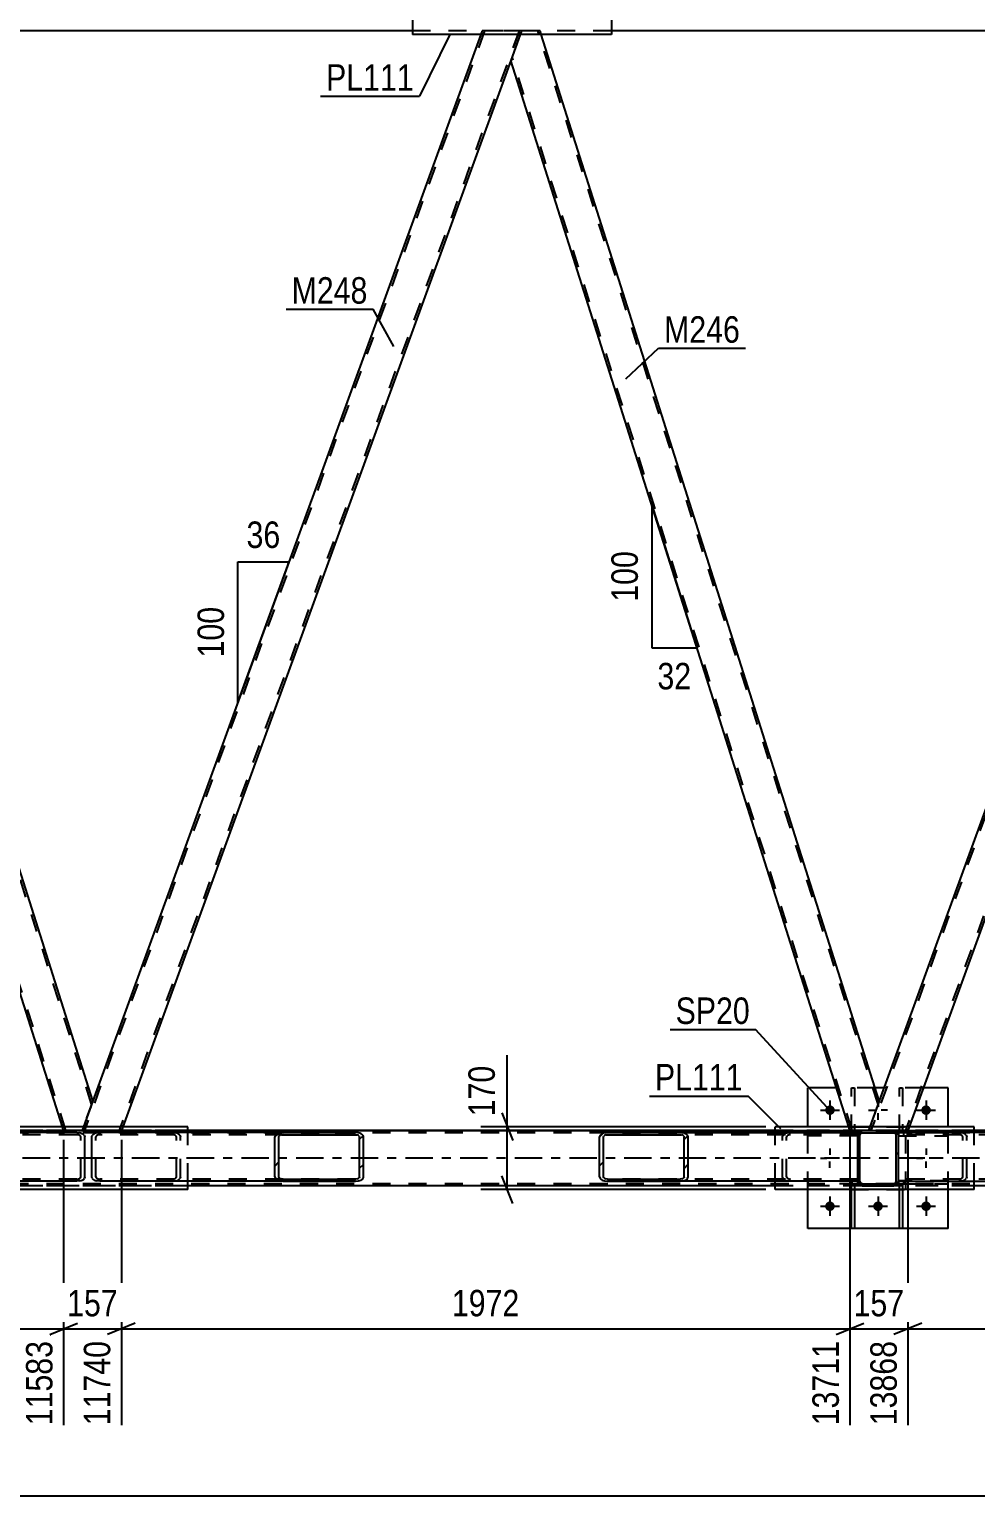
# Model space of a CAD drawing. Header units: millimetres. Extents: x -858 to 331, y -869 to -28.
# Drawn here: x -371.9 to -269.4, y -446.1 to -287.4 of the extents above; entities that cross this region are included whole.
import ezdxf

# ---------------------------------------------------------------- set-up
doc = ezdxf.new("R2010")
doc.units = ezdxf.units.MM
doc.linetypes.add('DXK_LINE_DOT2', pattern=[3.9198, 1.9599, -1.9599])
doc.linetypes.add('DXK_LINE_DOT3', pattern=[5.9187, 2.979, -0.9799, 0.9799, -0.9799])
doc.styles.add('Arial Narrow', font='ARIALN.TTF', dxfattribs={"height": 0.2})

# ---------------------------------------------------------------- blocks, each defined once
blk = doc.blocks.new('Part-570393797-12974 - 12424')
at = {"color": 7, "linetype": 'DXK_LINE_DOT2'}
for p, q in [((-282.9, -406.78), (-282.9, -401.94)), ((-282.9, -401.94), (-282.58, -401.94)), ((-282.58, -401.94), (-282.58, -406.78)), ((-282.9, -406.18), (-282.58, -406.18)), ((-282.58, -406.78), (-282.9, -406.78))]:
    blk.add_line(p, q, dxfattribs=at)
blk = doc.blocks.new('Part-570393797-12536 - 12424')
at = {"color": 2, "linetype": 'Continuous'}
for p, q in [((-330.42, -287.54), (-394.01, -287.54)), ((-245.29, -287.54), (-308.88, -287.54))]:
    blk.add_line(p, q, dxfattribs=at)
at = {"color": 7, "linetype": 'DXK_LINE_DOT2'}
blk.add_line((-308.88, -287.54), (-330.42, -287.54), dxfattribs=at)
blk = doc.blocks.new('Part-570393797-12472 - 12424')
at = {"color": 7, "linetype": 'DXK_LINE_DOT2'}
for p, q in [((-132.89, -406.78), (-807.83, -406.78)), ((-132.89, -406.54), (-799.83, -406.54)), ((-354.74, -406.54), (-376.28, -406.54)), ((-269.6, -406.54), (-291.15, -406.54)), ((-132.89, -412.3), (-807.83, -412.3)), ((-132.89, -412.54), (-716.82, -412.54)), ((-354.74, -412.54), (-376.28, -412.54)), ((-269.6, -412.54), (-291.15, -412.54))]:
    blk.add_line(p, q, dxfattribs=at)
at = {"color": 2, "linetype": 'Continuous'}
for p, q in [((-291.15, -406.54), (-354.74, -406.54)), ((-206.01, -406.54), (-269.6, -406.54)), ((-291.15, -412.54), (-354.74, -412.54)), ((-206.01, -412.54), (-269.6, -412.54))]:
    blk.add_line(p, q, dxfattribs=at)
at = {"color": 7, "linetype": 'DXK_LINE_DOT3'}
blk.add_line((-132.89, -409.54), (-807.83, -409.54), dxfattribs=at)
blk = doc.blocks.new('Part-570393797-13145 - 12424')
at = {"color": 7, "linetype": 'DXK_LINE_DOT2'}
for p, q in [((-283.02, -412.94), (-283.02, -406.14)), ((-283.02, -406.14), (-277.02, -406.14)), ((-277.02, -412.94), (-277.02, -406.14)), ((-283.02, -412.94), (-277.02, -412.94))]:
    blk.add_line(p, q, dxfattribs=at)
blk = doc.blocks.new('Part-570393797-13121 - 12424')
at = {"linetype": 'Continuous'}
h = blk.add_hatch(dxfattribs=at)
h.set_pattern_fill('', scale=0.7, style=0, pattern_type=0)
h.set_pattern_definition([(45, (-260.1813, -407.2357), (-1.57154, 1.57154), [])])
h.paths.add_polyline_path([(-260.11, -407.05), (-260.18, -407.24), (-260.18, -411.56), (-260.11, -411.74), (-259.93, -411.9), (-259.64, -412), (-259.31, -412.04), (-251.45, -412.04), (-251.11, -412), (-250.83, -411.9), (-250.64, -411.74), (-250.57, -411.56), (-250.57, -407.24), (-250.64, -407.05), (-250.83, -406.9), (-251.11, -406.79), (-251.45, -406.76), (-259.31, -406.76), (-259.64, -406.79), (-259.93, -406.9)])
h.paths.add_polyline_path([(-259.48, -407.01), (-259.31, -407), (-251.45, -407), (-251.28, -407.01), (-251.14, -407.07), (-251.04, -407.14), (-251.01, -407.24), (-251.01, -411.56), (-251.04, -411.65), (-251.14, -411.73), (-251.28, -411.78), (-251.45, -411.8), (-259.31, -411.8), (-259.48, -411.78), (-259.62, -411.73), (-259.71, -411.65), (-259.74, -411.56), (-259.74, -407.24), (-259.71, -407.14), (-259.62, -407.07)])
at = {"color": 2, "linetype": 'Continuous'}
for p, q in [((-277.81, -407.02), (-277.81, -406.76)), ((-259.31, -406.76), (-277.81, -406.76)), ((-260.11, -407.05), (-260.18, -407.24)), ((-260.18, -411.56), (-260.18, -407.24)), ((-259.74, -407.24), (-259.71, -407.14)), ((-259.74, -411.56), (-259.74, -407.24)), ((-259.31, -406.76), (-259.64, -406.79)), ((-259.48, -407.01), (-259.31, -407)), ((-259.31, -406.76), (-251.45, -406.76)), ((-259.31, -407), (-251.45, -407)), ((-251.11, -406.79), (-251.45, -406.76)), ((-251.45, -407), (-251.28, -407.01)), ((-251.04, -407.14), (-251.01, -407.24)), ((-251.01, -411.56), (-251.01, -407.24)), ((-250.57, -407.24), (-250.64, -407.05)), ((-250.57, -411.56), (-250.57, -407.24)), ((-277.81, -412.04), (-259.31, -412.04)), ((-260.18, -411.56), (-260.11, -411.74)), ((-259.71, -411.65), (-259.74, -411.56)), ((-259.64, -412), (-259.31, -412.04)), ((-259.31, -411.8), (-259.48, -411.78)), ((-259.31, -411.8), (-251.45, -411.8)), ((-259.31, -412.04), (-251.45, -412.04)), ((-251.28, -411.78), (-251.45, -411.8)), ((-251.45, -412.04), (-251.11, -412)), ((-251.01, -411.56), (-251.04, -411.65)), ((-250.64, -411.74), (-250.57, -411.56))]:
    blk.add_line(p, q, dxfattribs=at)
at = {"color": 7, "linetype": 'DXK_LINE_DOT2'}
for p, q in [((-251.45, -407), (-277.81, -407)), ((-277.81, -412.04), (-277.81, -407.02)), ((-271.28, -406.76), (-270.94, -406.79)), ((-271.11, -407.01), (-271.28, -407)), ((-270.84, -407.24), (-270.87, -407.14)), ((-270.84, -411.56), (-270.84, -407.24)), ((-270.47, -407.05), (-270.4, -407.24)), ((-270.4, -411.56), (-270.4, -407.24)), ((-251.45, -406.76), (-259.31, -406.76)), ((-251.45, -411.8), (-277.81, -411.8)), ((-271.28, -411.8), (-271.11, -411.78)), ((-270.94, -412), (-271.28, -412.04)), ((-270.87, -411.65), (-270.84, -411.56)), ((-270.4, -411.56), (-270.47, -411.74)), ((-251.45, -412.04), (-259.31, -412.04))]:
    blk.add_line(p, q, dxfattribs=at)
for centre, radius, start, end in [((-271.18, -407.42), 0.409, 41.9361, 80.4818), ((-271.08, -407.6), 0.817, 41.9361, 80.4818), ((-271.18, -411.37), 0.409, 279.5183, 318.064), ((-271.08, -411.19), 0.817, 279.5183, 318.064)]:
    blk.add_arc(centre, radius, start, end, dxfattribs=at)
at = {"color": 2, "linetype": 'Continuous'}
for centre, radius, start, end in [((-259.51, -407.6), 0.817, 99.5183, 138.064), ((-259.41, -407.42), 0.409, 99.5183, 138.064), ((-251.35, -407.42), 0.409, 41.9361, 80.4818), ((-251.25, -407.6), 0.817, 41.9361, 80.4818), ((-259.51, -411.19), 0.817, 221.9361, 260.4818), ((-259.41, -411.37), 0.409, 221.9361, 260.4818), ((-251.35, -411.37), 0.409, 279.5183, 318.064), ((-251.25, -411.19), 0.817, 279.5183, 318.064)]:
    blk.add_arc(centre, radius, start, end, dxfattribs=at)
blk = doc.blocks.new('Part-570393797-13199 - 12424')
at = {"color": 2, "linetype": 'Continuous'}
for p, q in [((-330.42, -281.14), (-330.42, -281.54)), ((-308.88, -281.14), (-330.42, -281.14)), ((-308.88, -281.14), (-308.88, -281.54)), ((-330.42, -286.82), (-330.42, -287.94)), ((-308.88, -286.82), (-308.88, -287.94)), ((-308.88, -287.94), (-330.42, -287.94))]:
    blk.add_line(p, q, dxfattribs=at)
at = {"color": 7, "linetype": 'DXK_LINE_DOT2'}
for p, q in [((-330.42, -281.54), (-330.42, -286.82)), ((-308.88, -281.54), (-308.88, -286.82))]:
    blk.add_line(p, q, dxfattribs=at)
blk = doc.blocks.new('Bolt-570393797-12876 - 12424')
at = {"linetype": 'Continuous'}
for points in [[(-284.7, -404.34, -1), (-285.74, -404.34, -1)], [(-274.3, -404.34, -1), (-275.34, -404.34, -1)], [(-284.7, -414.74, -1), (-285.74, -414.74, -1)], [(-279.5, -414.74, -1), (-280.54, -414.74, -1)], [(-274.3, -414.74, -1), (-275.34, -414.74, -1)]]:
    blk.add_hatch(color=1, dxfattribs=at).paths.add_polyline_path(points)
at = {"color": 1, "linetype": 'Continuous'}
for p, q in [((-286.26, -404.34), (-284.18, -404.34)), ((-285.22, -403.3), (-285.22, -405.38)), ((-281.06, -404.34), (-280.37, -404.34)), ((-280.02, -403.3), (-280.02, -403.99)), ((-278.98, -404.34), (-279.68, -404.34)), ((-275.86, -404.34), (-273.78, -404.34)), ((-274.82, -403.3), (-274.82, -405.38)), ((-280.02, -405.38), (-280.02, -404.68)), ((-285.22, -408.5), (-285.22, -409.19)), ((-274.82, -408.5), (-274.82, -409.19)), ((-286.26, -409.54), (-285.57, -409.54)), ((-285.22, -410.58), (-285.22, -409.88)), ((-284.18, -409.54), (-284.88, -409.54)), ((-275.86, -409.54), (-275.17, -409.54)), ((-274.82, -410.58), (-274.82, -409.88)), ((-273.78, -409.54), (-274.48, -409.54)), ((-285.22, -413.7), (-285.22, -415.78)), ((-280.02, -413.7), (-280.02, -415.78)), ((-274.82, -413.7), (-274.82, -415.78)), ((-286.26, -414.74), (-284.18, -414.74)), ((-281.06, -414.74), (-278.98, -414.74)), ((-275.86, -414.74), (-273.78, -414.74))]:
    blk.add_line(p, q, dxfattribs=at)
blk = doc.blocks.new('Part-570393797-12888 - 12424')
at = {"linetype": 'Continuous'}
h = blk.add_hatch(dxfattribs=at)
h.set_pattern_fill('', scale=0.7, style=0, pattern_type=0)
h.set_pattern_definition([(45, (-310.1778, -407.2358), (-1.57154, 1.57154), [])])
h.paths.add_polyline_path([(-310.11, -407.05), (-310.18, -407.24), (-310.18, -411.56), (-310.11, -411.74), (-309.92, -411.9), (-309.64, -412), (-309.3, -412.04), (-301.44, -412.04), (-301.11, -412), (-300.83, -411.9), (-300.64, -411.74), (-300.57, -411.56), (-300.57, -407.24), (-300.64, -407.05), (-300.83, -406.9), (-301.11, -406.79), (-301.44, -406.76), (-309.3, -406.76), (-309.64, -406.79), (-309.92, -406.9)])
h.paths.add_polyline_path([(-309.47, -407.01), (-309.3, -407), (-301.44, -407), (-301.28, -407.01), (-301.13, -407.07), (-301.04, -407.14), (-301.01, -407.24), (-301.01, -411.56), (-301.04, -411.65), (-301.13, -411.73), (-301.28, -411.78), (-301.44, -411.8), (-309.3, -411.8), (-309.47, -411.78), (-309.61, -411.73), (-309.71, -411.65), (-309.74, -411.56), (-309.74, -407.24), (-309.71, -407.14), (-309.61, -407.07)])
at = {"color": 2, "linetype": 'Continuous'}
for p, q in [((-310.11, -407.05), (-310.18, -407.24)), ((-310.18, -411.56), (-310.18, -407.24)), ((-309.74, -407.24), (-309.71, -407.14)), ((-309.74, -411.56), (-309.74, -407.24)), ((-309.3, -406.76), (-309.64, -406.79)), ((-309.47, -407.01), (-309.3, -407)), ((-309.3, -406.76), (-301.44, -406.76)), ((-309.3, -407), (-301.44, -407)), ((-301.44, -406.76), (-282.21, -406.76)), ((-301.11, -406.79), (-301.44, -406.76)), ((-301.44, -407), (-301.28, -407.01)), ((-301.04, -407.14), (-301.01, -407.24)), ((-301.01, -411.56), (-301.01, -407.24)), ((-300.57, -407.24), (-300.64, -407.05)), ((-300.57, -411.56), (-300.57, -407.24)), ((-282.21, -406.76), (-282.21, -406.79)), ((-282.21, -406.79), (-282.21, -407.02)), ((-310.18, -411.56), (-310.11, -411.74)), ((-309.71, -411.65), (-309.74, -411.56)), ((-309.64, -412), (-309.3, -412.04)), ((-309.3, -411.8), (-309.47, -411.78)), ((-309.3, -411.8), (-301.44, -411.8)), ((-309.3, -412.04), (-301.44, -412.04)), ((-301.28, -411.78), (-301.44, -411.8)), ((-301.44, -412.04), (-301.11, -412)), ((-282.21, -412.04), (-301.44, -412.04)), ((-301.01, -411.56), (-301.04, -411.65)), ((-300.64, -411.74), (-300.57, -411.56))]:
    blk.add_line(p, q, dxfattribs=at)
at = {"color": 7, "linetype": 'DXK_LINE_DOT2'}
for p, q in [((-301.44, -406.76), (-309.3, -406.76)), ((-282.21, -407), (-309.3, -407)), ((-290.35, -407.24), (-290.28, -407.05)), ((-290.35, -411.56), (-290.35, -407.24)), ((-289.88, -407.14), (-289.91, -407.24)), ((-289.91, -411.56), (-289.91, -407.24)), ((-289.81, -406.79), (-289.48, -406.76)), ((-289.48, -407), (-289.64, -407.01)), ((-282.21, -412.04), (-282.21, -407.02)), ((-282.21, -411.8), (-309.3, -411.8)), ((-301.44, -412.04), (-309.3, -412.04)), ((-290.28, -411.74), (-290.35, -411.56)), ((-289.91, -411.56), (-289.88, -411.65)), ((-289.48, -412.04), (-289.81, -412)), ((-289.64, -411.78), (-289.48, -411.8))]:
    blk.add_line(p, q, dxfattribs=at)
at = {"color": 2, "linetype": 'Continuous'}
for centre, radius, start, end in [((-309.5, -407.6), 0.817, 99.5183, 138.064), ((-309.4, -407.42), 0.409, 99.5183, 138.064), ((-301.34, -407.42), 0.409, 41.9361, 80.4818), ((-301.24, -407.6), 0.817, 41.9361, 80.4818), ((-309.5, -411.19), 0.817, 221.9361, 260.4818), ((-309.4, -411.37), 0.409, 221.9361, 260.4818), ((-301.34, -411.37), 0.409, 279.5183, 318.064), ((-301.24, -411.19), 0.817, 279.5183, 318.064)]:
    blk.add_arc(centre, radius, start, end, dxfattribs=at)
at = {"color": 7, "linetype": 'DXK_LINE_DOT2'}
for centre, radius, start, end in [((-289.67, -407.6), 0.817, 99.5183, 138.064), ((-289.57, -407.42), 0.409, 99.5183, 138.064), ((-289.67, -411.19), 0.817, 221.9361, 260.4818), ((-289.57, -411.37), 0.409, 221.9361, 260.4818)]:
    blk.add_arc(centre, radius, start, end, dxfattribs=at)
blk = doc.blocks.new('Part-570393797-12890 - 12424')
at = {"linetype": 'Continuous'}
h = blk.add_hatch(dxfattribs=at)
h.set_pattern_fill('', scale=0.7, style=0, pattern_type=0)
h.set_pattern_definition([(45, (-395.312, -407.2358), (-1.57154, 1.57154), [])])
h.paths.add_polyline_path([(-395.25, -407.05), (-395.31, -407.24), (-395.31, -411.56), (-395.25, -411.74), (-395.06, -411.9), (-394.77, -412), (-394.44, -412.04), (-386.58, -412.04), (-386.24, -412), (-385.96, -411.9), (-385.77, -411.74), (-385.7, -411.56), (-385.7, -407.24), (-385.77, -407.05), (-385.96, -406.9), (-386.24, -406.79), (-386.58, -406.76), (-394.44, -406.76), (-394.77, -406.79), (-395.06, -406.9)])
h.paths.add_polyline_path([(-394.61, -407.01), (-394.44, -407), (-386.58, -407), (-386.41, -407.01), (-386.27, -407.07), (-386.17, -407.14), (-386.14, -407.24), (-386.14, -411.56), (-386.17, -411.65), (-386.27, -411.73), (-386.41, -411.78), (-386.58, -411.8), (-394.44, -411.8), (-394.61, -411.78), (-394.75, -411.73), (-394.84, -411.65), (-394.88, -411.56), (-394.88, -407.24), (-394.84, -407.14), (-394.75, -407.07)])
at = {"color": 2, "linetype": 'Continuous'}
for p, q in [((-395.25, -407.05), (-395.31, -407.24)), ((-395.31, -411.56), (-395.31, -407.24)), ((-394.88, -407.24), (-394.84, -407.14)), ((-394.88, -411.56), (-394.88, -407.24)), ((-394.44, -406.76), (-394.77, -406.79)), ((-394.61, -407.01), (-394.44, -407)), ((-394.44, -406.76), (-386.58, -406.76)), ((-394.44, -407), (-386.58, -407)), ((-366.75, -406.76), (-386.58, -406.76)), ((-386.24, -406.79), (-386.58, -406.76)), ((-386.58, -407), (-386.41, -407.01)), ((-386.17, -407.14), (-386.14, -407.24)), ((-386.14, -411.56), (-386.14, -407.24)), ((-385.7, -407.24), (-385.77, -407.05)), ((-385.7, -411.56), (-385.7, -407.24)), ((-366.75, -406.76), (-366.41, -406.79)), ((-365.94, -407.05), (-365.88, -407.24)), ((-365.88, -411.56), (-365.88, -407.24)), ((-395.31, -411.56), (-395.25, -411.74)), ((-394.84, -411.65), (-394.88, -411.56)), ((-394.77, -412), (-394.44, -412.04)), ((-394.44, -411.8), (-394.61, -411.78)), ((-394.44, -411.8), (-386.58, -411.8)), ((-394.44, -412.04), (-386.58, -412.04)), ((-386.41, -411.78), (-386.58, -411.8)), ((-386.58, -412.04), (-386.24, -412)), ((-366.75, -412.04), (-386.58, -412.04)), ((-386.14, -411.56), (-386.17, -411.65)), ((-385.77, -411.74), (-385.7, -411.56)), ((-366.41, -412), (-366.75, -412.04)), ((-365.88, -411.56), (-365.94, -411.74))]:
    blk.add_line(p, q, dxfattribs=at)
at = {"color": 7, "linetype": 'DXK_LINE_DOT2'}
for p, q in [((-386.58, -406.76), (-394.44, -406.76)), ((-366.75, -407), (-394.44, -407)), ((-375.48, -407.24), (-375.42, -407.05)), ((-375.48, -411.56), (-375.48, -407.24)), ((-375.01, -407.14), (-375.05, -407.24)), ((-375.05, -411.56), (-375.05, -407.24)), ((-374.94, -406.79), (-374.61, -406.76)), ((-374.61, -407), (-374.78, -407.01)), ((-366.58, -407.01), (-366.75, -407)), ((-366.31, -407.24), (-366.35, -407.14)), ((-366.31, -411.56), (-366.31, -407.24)), ((-366.75, -411.8), (-394.44, -411.8)), ((-386.58, -412.04), (-394.44, -412.04)), ((-375.42, -411.74), (-375.48, -411.56)), ((-375.05, -411.56), (-375.01, -411.65)), ((-374.61, -412.04), (-374.94, -412)), ((-374.78, -411.78), (-374.61, -411.8)), ((-366.75, -411.8), (-366.58, -411.78)), ((-366.35, -411.65), (-366.31, -411.56))]:
    blk.add_line(p, q, dxfattribs=at)
at = {"color": 2, "linetype": 'Continuous'}
for centre, radius, start, end in [((-394.64, -407.6), 0.817, 99.5183, 138.064), ((-394.54, -407.42), 0.409, 99.5183, 138.064), ((-386.48, -407.42), 0.409, 41.9361, 80.4818), ((-386.38, -407.6), 0.817, 41.9361, 80.4818), ((-366.55, -407.6), 0.817, 41.9361, 80.4818), ((-394.64, -411.19), 0.817, 221.9361, 260.4818), ((-394.54, -411.37), 0.409, 221.9361, 260.4818), ((-386.48, -411.37), 0.409, 279.5183, 318.064), ((-386.38, -411.19), 0.817, 279.5183, 318.064), ((-366.55, -411.19), 0.817, 279.5183, 318.064)]:
    blk.add_arc(centre, radius, start, end, dxfattribs=at)
at = {"color": 7, "linetype": 'DXK_LINE_DOT2'}
for centre, radius, start, end in [((-374.81, -407.6), 0.817, 99.5183, 138.064), ((-374.71, -407.42), 0.409, 99.5183, 138.064), ((-366.65, -407.42), 0.409, 41.9361, 80.4818), ((-374.81, -411.19), 0.817, 221.9361, 260.4818), ((-374.71, -411.37), 0.409, 221.9361, 260.4818), ((-366.65, -411.37), 0.409, 279.5183, 318.064)]:
    blk.add_arc(centre, radius, start, end, dxfattribs=at)
blk = doc.blocks.new('Part-570393797-12904 - 12424')
at = {"linetype": 'Continuous'}
h = blk.add_hatch(dxfattribs=at)
h.set_pattern_fill('', scale=0.7, style=0, pattern_type=0)
h.set_pattern_definition([(45, (-282.2114, -407.0165), (-1.57154, 1.57154), [])])
h.paths.add_polyline_path([(-282.17, -406.83), (-282.21, -407.02), (-282.21, -412.06), (-282.17, -412.24), (-282.07, -412.4), (-281.92, -412.5), (-281.73, -412.54), (-278.29, -412.54), (-278.11, -412.5), (-277.95, -412.4), (-277.85, -412.24), (-277.81, -412.06), (-277.81, -407.02), (-277.85, -406.83), (-277.95, -406.68), (-278.11, -406.57), (-278.29, -406.54), (-281.73, -406.54), (-281.92, -406.57), (-282.07, -406.68)])
h.paths.add_polyline_path([(-281.82, -406.79), (-281.73, -406.78), (-278.29, -406.78), (-278.2, -406.79), (-278.12, -406.85), (-278.07, -406.92), (-278.05, -407.02), (-278.05, -412.06), (-278.07, -412.15), (-278.12, -412.23), (-278.2, -412.28), (-278.29, -412.3), (-281.73, -412.3), (-281.82, -412.28), (-281.9, -412.23), (-281.95, -412.15), (-281.97, -412.06), (-281.97, -407.02), (-281.95, -406.92), (-281.9, -406.85)])
at = {"color": 2, "linetype": 'Continuous'}
for p, q in [((-282.17, -406.83), (-282.21, -407.02)), ((-282.21, -412.06), (-282.21, -407.02)), ((-281.97, -407.02), (-281.95, -406.92)), ((-281.97, -412.06), (-281.97, -407.02)), ((-281.95, -406.92), (-281.9, -406.85)), ((-281.73, -406.54), (-281.92, -406.57)), ((-281.9, -406.85), (-281.82, -406.79)), ((-281.82, -406.79), (-281.73, -406.78)), ((-281.73, -406.54), (-278.29, -406.54)), ((-281.73, -406.78), (-278.29, -406.78)), ((-278.11, -406.57), (-278.29, -406.54)), ((-278.29, -406.78), (-278.2, -406.79)), ((-278.2, -406.79), (-278.12, -406.85)), ((-278.12, -406.85), (-278.07, -406.92)), ((-278.07, -406.92), (-278.05, -407.02)), ((-278.05, -412.06), (-278.05, -407.02)), ((-277.81, -407.02), (-277.85, -406.83)), ((-277.81, -412.06), (-277.81, -407.02)), ((-282.21, -412.06), (-282.17, -412.24)), ((-281.95, -412.15), (-281.97, -412.06)), ((-281.9, -412.23), (-281.95, -412.15)), ((-281.92, -412.5), (-281.73, -412.54)), ((-281.82, -412.28), (-281.9, -412.23)), ((-281.73, -412.3), (-281.82, -412.28)), ((-281.73, -412.3), (-278.29, -412.3)), ((-281.73, -412.54), (-278.29, -412.54)), ((-278.2, -412.28), (-278.29, -412.3)), ((-278.29, -412.54), (-278.11, -412.5)), ((-278.12, -412.23), (-278.2, -412.28)), ((-278.07, -412.15), (-278.12, -412.23)), ((-278.05, -412.06), (-278.07, -412.15)), ((-277.85, -412.24), (-277.81, -412.06))]:
    blk.add_line(p, q, dxfattribs=at)
at = {"color": 7, "linetype": 'DXK_LINE_DOT2'}
for p, q in [((-282.21, -407.02), (-282.19, -406.9)), ((-282.21, -412.06), (-282.21, -407.02)), ((-282.19, -406.9), (-282.17, -406.83)), ((-281.95, -406.92), (-281.97, -407.02)), ((-281.97, -412.06), (-281.97, -407.02)), ((-281.9, -406.85), (-281.95, -406.92)), ((-281.92, -406.57), (-281.73, -406.54)), ((-281.82, -406.79), (-281.9, -406.85)), ((-281.73, -406.78), (-281.82, -406.79)), ((-281.73, -406.54), (-278.29, -406.54)), ((-278.29, -406.78), (-281.73, -406.78)), ((-278.29, -406.54), (-278.11, -406.57)), ((-278.2, -406.79), (-278.29, -406.78)), ((-278.12, -406.85), (-278.2, -406.79)), ((-278.07, -406.92), (-278.12, -406.85)), ((-278.05, -407.02), (-278.07, -406.92)), ((-278.05, -412.06), (-278.05, -407.02)), ((-277.85, -406.83), (-277.81, -407.02)), ((-277.81, -412.06), (-277.81, -407.02)), ((-282.17, -412.24), (-282.21, -412.06)), ((-281.97, -412.06), (-281.95, -412.15)), ((-281.95, -412.15), (-281.9, -412.23)), ((-281.73, -412.54), (-281.92, -412.5)), ((-281.9, -412.23), (-281.82, -412.28)), ((-281.82, -412.28), (-281.73, -412.3)), ((-281.73, -412.3), (-278.29, -412.3)), ((-281.73, -412.54), (-278.29, -412.54)), ((-278.29, -412.3), (-278.2, -412.28)), ((-278.11, -412.5), (-278.29, -412.54)), ((-278.2, -412.28), (-278.12, -412.23)), ((-278.12, -412.23), (-278.07, -412.15)), ((-278.07, -412.15), (-278.05, -412.06)), ((-277.81, -412.06), (-277.85, -412.24))]:
    blk.add_line(p, q, dxfattribs=at)
for centre, start, end in [((-281.73, -407.02), 112.5, 157.5), ((-278.29, -407.02), 22.5, 67.5), ((-281.73, -412.06), 202.5, 247.5), ((-278.29, -412.06), 292.5, 337.5)]:
    blk.add_arc(centre, 0.48, start, end, dxfattribs=at)
at = {"color": 2, "linetype": 'Continuous'}
for centre, start, end in [((-281.73, -407.02), 112.5, 157.5), ((-278.29, -407.02), 22.5, 67.5), ((-281.73, -412.06), 202.5, 247.5), ((-278.29, -412.06), 292.5, 337.5)]:
    blk.add_arc(centre, 0.48, start, end, dxfattribs=at)
blk = doc.blocks.new('Part-570393797-12910 - 12424')
at = {"color": 7, "linetype": 'DXK_LINE_DOT2'}
for p, q in [((-237.48, -287.54), (-280.79, -406.54)), ((-233.73, -287.54), (-277.05, -406.54)), ((-237.74, -287.54), (-237.88, -287.94)), ((-233.48, -287.54), (-237.74, -287.54)), ((-237.74, -287.54), (-237.7, -287.54)), ((-233.48, -287.54), (-234.65, -290.74)), ((-279.88, -403.33), (-281.05, -406.54)), ((-276.65, -406.14), (-276.79, -406.54)), ((-276.79, -406.54), (-281.05, -406.54))]:
    blk.add_line(p, q, dxfattribs=at)
at = {"color": 2, "linetype": 'Continuous'}
for p, q in [((-237.88, -287.94), (-279.88, -403.33)), ((-234.65, -290.74), (-276.65, -406.14))]:
    blk.add_line(p, q, dxfattribs=at)
blk = doc.blocks.new('Part-570393797-12915 - 12424')
at = {"color": 7, "linetype": 'DXK_LINE_DOT2'}
for p, q in [((-322.61, -287.54), (-365.93, -406.54)), ((-318.87, -287.54), (-362.18, -406.54)), ((-322.87, -287.54), (-323.02, -287.94)), ((-318.61, -287.54), (-322.87, -287.54)), ((-322.87, -287.54), (-322.83, -287.54)), ((-318.61, -287.54), (-319.78, -290.74)), ((-365.02, -403.33), (-366.18, -406.54)), ((-361.78, -406.14), (-361.93, -406.54)), ((-361.93, -406.54), (-366.18, -406.54))]:
    blk.add_line(p, q, dxfattribs=at)
at = {"color": 2, "linetype": 'Continuous'}
for p, q in [((-323.02, -287.94), (-365.02, -403.33)), ((-319.78, -290.74), (-361.78, -406.14))]:
    blk.add_line(p, q, dxfattribs=at)
blk = doc.blocks.new('Part-570393797-12968 - 12424')
at = {"color": 2, "linetype": 'Continuous'}
for p, q in [((-269.6, -406.14), (-291.15, -406.14)), ((-291.15, -406.76), (-291.15, -406.14)), ((-269.6, -406.76), (-269.6, -406.14)), ((-291.15, -412.94), (-291.15, -412.04)), ((-269.6, -412.94), (-269.6, -412.04)), ((-269.6, -412.94), (-291.15, -412.94))]:
    blk.add_line(p, q, dxfattribs=at)
at = {"color": 7, "linetype": 'DXK_LINE_DOT2'}
for p, q in [((-291.15, -412.04), (-291.15, -406.76)), ((-269.6, -412.04), (-269.6, -406.76))]:
    blk.add_line(p, q, dxfattribs=at)
blk = doc.blocks.new('Part-570393797-12975 - 12424')
at = {"color": 7, "linetype": 'DXK_LINE_DOT2'}
for p, q in [((-277.7, -406.78), (-277.7, -401.94)), ((-277.7, -401.94), (-277.38, -401.94)), ((-277.38, -401.94), (-277.38, -406.78)), ((-277.7, -406.18), (-277.38, -406.18)), ((-277.38, -406.78), (-277.7, -406.78))]:
    blk.add_line(p, q, dxfattribs=at)
blk = doc.blocks.new('Part-570393797-12976 - 12424')
at = {"color": 7, "linetype": 'DXK_LINE_DOT2'}
for p, q in [((-272.42, -411.98), (-277.82, -411.98)), ((-277.82, -411.98), (-277.82, -412.3)), ((-277.82, -412.3), (-272.42, -412.3)), ((-277.22, -412.3), (-277.22, -411.98)), ((-272.42, -412.3), (-272.42, -411.98))]:
    blk.add_line(p, q, dxfattribs=at)
blk = doc.blocks.new('Part-570393797-12977 - 12424')
at = {"color": 7, "linetype": 'DXK_LINE_DOT2'}
for p, q in [((-272.42, -406.78), (-277.82, -406.78)), ((-277.82, -406.78), (-277.82, -407.1)), ((-277.82, -407.1), (-272.42, -407.1)), ((-277.22, -407.1), (-277.22, -406.78)), ((-272.42, -407.1), (-272.42, -406.78))]:
    blk.add_line(p, q, dxfattribs=at)
blk = doc.blocks.new('Part-570393797-13132 - 12424')
at = {"linetype": 'Continuous'}
h = blk.add_hatch(dxfattribs=at)
h.set_pattern_fill('', scale=0.7, style=0, pattern_type=0)
h.set_pattern_definition([(45, (-345.3156, -407.2358), (-1.57154, 1.57154), [])])
h.paths.add_polyline_path([(-345.25, -407.05), (-345.32, -407.24), (-345.32, -411.56), (-345.25, -411.74), (-345.06, -411.9), (-344.78, -412), (-344.44, -412.04), (-336.58, -412.04), (-336.25, -412), (-335.96, -411.9), (-335.77, -411.74), (-335.71, -411.56), (-335.71, -407.24), (-335.77, -407.05), (-335.96, -406.9), (-336.25, -406.79), (-336.58, -406.76), (-344.44, -406.76), (-344.78, -406.79), (-345.06, -406.9)])
h.paths.add_polyline_path([(-344.61, -407.01), (-344.44, -407), (-336.58, -407), (-336.41, -407.01), (-336.27, -407.07), (-336.18, -407.14), (-336.14, -407.24), (-336.14, -411.56), (-336.18, -411.65), (-336.27, -411.73), (-336.41, -411.78), (-336.58, -411.8), (-344.44, -411.8), (-344.61, -411.78), (-344.75, -411.73), (-344.85, -411.65), (-344.88, -411.56), (-344.88, -407.24), (-344.85, -407.14), (-344.75, -407.07)])
at = {"color": 2, "linetype": 'Continuous'}
for p, q in [((-365.14, -407.24), (-365.08, -407.05)), ((-365.14, -411.56), (-365.14, -407.24)), ((-364.61, -406.79), (-364.27, -406.76)), ((-344.44, -406.76), (-364.27, -406.76)), ((-345.25, -407.05), (-345.32, -407.24)), ((-345.32, -411.56), (-345.32, -407.24)), ((-344.88, -407.24), (-344.85, -407.14)), ((-344.88, -411.56), (-344.88, -407.24)), ((-344.44, -406.76), (-344.78, -406.79)), ((-344.61, -407.01), (-344.44, -407)), ((-344.44, -406.76), (-336.58, -406.76)), ((-344.44, -407), (-336.58, -407)), ((-336.25, -406.79), (-336.58, -406.76)), ((-336.58, -407), (-336.41, -407.01)), ((-336.18, -407.14), (-336.14, -407.24)), ((-336.14, -411.56), (-336.14, -407.24)), ((-335.71, -407.24), (-335.77, -407.05)), ((-335.71, -411.56), (-335.71, -407.24)), ((-365.08, -411.74), (-365.14, -411.56)), ((-364.27, -412.04), (-364.61, -412)), ((-344.44, -412.04), (-364.27, -412.04)), ((-345.32, -411.56), (-345.25, -411.74)), ((-344.85, -411.65), (-344.88, -411.56)), ((-344.78, -412), (-344.44, -412.04)), ((-344.44, -411.8), (-344.61, -411.78)), ((-344.44, -411.8), (-336.58, -411.8)), ((-344.44, -412.04), (-336.58, -412.04)), ((-336.41, -411.78), (-336.58, -411.8)), ((-336.58, -412.04), (-336.25, -412)), ((-336.14, -411.56), (-336.18, -411.65)), ((-335.77, -411.74), (-335.71, -411.56))]:
    blk.add_line(p, q, dxfattribs=at)
at = {"color": 7, "linetype": 'DXK_LINE_DOT2'}
for p, q in [((-364.67, -407.14), (-364.71, -407.24)), ((-364.71, -411.56), (-364.71, -407.24)), ((-364.27, -407), (-364.44, -407.01)), ((-336.58, -407), (-364.27, -407)), ((-356.41, -406.76), (-356.08, -406.79)), ((-356.24, -407.01), (-356.41, -407)), ((-355.97, -407.24), (-356.01, -407.14)), ((-355.97, -411.56), (-355.97, -407.24)), ((-355.6, -407.05), (-355.54, -407.24)), ((-355.54, -411.56), (-355.54, -407.24)), ((-336.58, -406.76), (-344.44, -406.76)), ((-364.71, -411.56), (-364.67, -411.65)), ((-364.44, -411.78), (-364.27, -411.8)), ((-336.58, -411.8), (-364.27, -411.8)), ((-356.41, -411.8), (-356.24, -411.78)), ((-356.08, -412), (-356.41, -412.04)), ((-356.01, -411.65), (-355.97, -411.56)), ((-355.54, -411.56), (-355.6, -411.74)), ((-336.58, -412.04), (-344.44, -412.04))]:
    blk.add_line(p, q, dxfattribs=at)
at = {"color": 2, "linetype": 'Continuous'}
for centre, radius, start, end in [((-364.47, -407.6), 0.817, 99.5183, 138.064), ((-344.64, -407.6), 0.817, 99.5183, 138.064), ((-344.54, -407.42), 0.409, 99.5183, 138.064), ((-336.48, -407.42), 0.409, 41.9361, 80.4818), ((-336.38, -407.6), 0.817, 41.9361, 80.4818), ((-364.47, -411.19), 0.817, 221.9361, 260.4818), ((-344.64, -411.19), 0.817, 221.9361, 260.4818), ((-344.54, -411.37), 0.409, 221.9361, 260.4818), ((-336.48, -411.37), 0.409, 279.5183, 318.064), ((-336.38, -411.19), 0.817, 279.5183, 318.064)]:
    blk.add_arc(centre, radius, start, end, dxfattribs=at)
at = {"color": 7, "linetype": 'DXK_LINE_DOT2'}
for centre, radius, start, end in [((-364.37, -407.42), 0.409, 99.5183, 138.064), ((-356.31, -407.42), 0.409, 41.9361, 80.4818), ((-356.21, -407.6), 0.817, 41.9361, 80.4818), ((-364.37, -411.37), 0.409, 221.9361, 260.4818), ((-356.31, -411.37), 0.409, 279.5183, 318.064), ((-356.21, -411.19), 0.817, 279.5183, 318.064)]:
    blk.add_arc(centre, radius, start, end, dxfattribs=at)
blk = doc.blocks.new('Part-570393797-13030 - 12424')
at = {"color": 2, "linetype": 'Continuous'}
for p, q in [((-318.76, -287.94), (-319.78, -290.74)), ((-279.88, -403.33), (-316.47, -287.94)), ((-283.19, -406.14), (-319.78, -290.74)), ((-279.88, -403.33), (-280.9, -406.14))]:
    blk.add_line(p, q, dxfattribs=at)
at = {"color": 7, "linetype": 'DXK_LINE_DOT2'}
for p, q in [((-318.61, -287.54), (-318.76, -287.94)), ((-316.6, -287.54), (-318.61, -287.54)), ((-280.02, -403.7), (-316.85, -287.54)), ((-316.47, -287.94), (-316.6, -287.54)), ((-282.81, -406.54), (-319.64, -290.37)), ((-280.02, -403.7), (-280.15, -404.07)), ((-283.06, -406.54), (-283.19, -406.14)), ((-280.9, -406.14), (-281.05, -406.54)), ((-281.05, -406.54), (-283.06, -406.54))]:
    blk.add_line(p, q, dxfattribs=at)
blk = doc.blocks.new('Part-570393797-13035 - 12424')
at = {"color": 2, "linetype": 'Continuous'}
for p, q in [((-403.89, -287.94), (-404.91, -290.74)), ((-365.02, -403.33), (-401.61, -287.94)), ((-368.32, -406.14), (-404.91, -290.74)), ((-365.02, -403.33), (-366.04, -406.14))]:
    blk.add_line(p, q, dxfattribs=at)
at = {"color": 7, "linetype": 'DXK_LINE_DOT2'}
for p, q in [((-403.75, -287.54), (-403.89, -287.94)), ((-401.73, -287.54), (-403.75, -287.54)), ((-365.15, -403.7), (-401.99, -287.54)), ((-401.61, -287.94), (-401.73, -287.54)), ((-367.94, -406.54), (-404.78, -290.37)), ((-365.15, -403.7), (-365.28, -404.07)), ((-368.19, -406.54), (-368.32, -406.14)), ((-366.04, -406.14), (-366.18, -406.54)), ((-366.18, -406.54), (-368.19, -406.54))]:
    blk.add_line(p, q, dxfattribs=at)
blk = doc.blocks.new('Part-570393797-13052 - 12424')
at = {"color": 2, "linetype": 'Continuous'}
for p, q in [((-354.74, -406.14), (-376.28, -406.14)), ((-376.28, -406.76), (-376.28, -406.14)), ((-354.74, -406.76), (-354.74, -406.14)), ((-376.28, -412.94), (-376.28, -412.04)), ((-354.74, -412.94), (-354.74, -412.04)), ((-354.74, -412.94), (-376.28, -412.94))]:
    blk.add_line(p, q, dxfattribs=at)
at = {"color": 7, "linetype": 'DXK_LINE_DOT2'}
for p, q in [((-376.28, -412.04), (-376.28, -406.76)), ((-354.74, -412.04), (-354.74, -406.76))]:
    blk.add_line(p, q, dxfattribs=at)
blk = doc.blocks.new('Part-570393797-13073 - 12424')
at = {"color": 7, "linetype": 'DXK_LINE_DOT2'}
for p, q in [((-277.7, -412.94), (-277.7, -412.3)), ((-277.7, -412.3), (-277.38, -412.3)), ((-277.38, -412.3), (-277.38, -412.94)), ((-277.7, -412.9), (-277.38, -412.9))]:
    blk.add_line(p, q, dxfattribs=at)
at = {"color": 2, "linetype": 'Continuous'}
for p, q in [((-277.7, -417.14), (-277.7, -412.94)), ((-277.38, -412.94), (-277.38, -417.14)), ((-277.38, -417.14), (-277.7, -417.14))]:
    blk.add_line(p, q, dxfattribs=at)
blk = doc.blocks.new('Part-570393797-13144 - 12424')
at = {"color": 7, "linetype": 'DXK_LINE_DOT2'}
for p, q in [((-282.2, -406.9), (-282.22, -407.02)), ((-282.22, -407.02), (-282.2, -406.9)), ((-282.22, -412.06), (-282.22, -407.02)), ((-282.19, -406.83), (-282.2, -406.9)), ((-282.2, -406.9), (-282.19, -406.83)), ((-281.96, -406.92), (-281.98, -407.02)), ((-281.98, -412.06), (-281.98, -407.02)), ((-281.91, -406.85), (-281.96, -406.92)), ((-281.74, -406.54), (-281.93, -406.57)), ((-281.93, -406.57), (-281.74, -406.54)), ((-281.84, -406.79), (-281.91, -406.85)), ((-281.74, -406.78), (-281.84, -406.79)), ((-278.3, -406.54), (-281.74, -406.54)), ((-278.3, -406.78), (-281.74, -406.78)), ((-278.12, -406.57), (-278.3, -406.54)), ((-278.3, -406.54), (-278.12, -406.57)), ((-278.21, -406.79), (-278.3, -406.78)), ((-278.13, -406.85), (-278.21, -406.79)), ((-278.08, -406.92), (-278.13, -406.85)), ((-278.06, -407.02), (-278.08, -406.92)), ((-278.06, -412.06), (-278.06, -407.02)), ((-277.82, -407.02), (-277.86, -406.83)), ((-277.86, -406.83), (-277.82, -407.02)), ((-277.82, -412.06), (-277.82, -407.02)), ((-282.22, -412.06), (-282.19, -412.24)), ((-282.19, -412.24), (-282.22, -412.06)), ((-281.98, -412.06), (-281.96, -412.15)), ((-281.96, -412.15), (-281.91, -412.23)), ((-281.93, -412.5), (-281.74, -412.54)), ((-281.74, -412.54), (-281.93, -412.5)), ((-281.91, -412.23), (-281.84, -412.28)), ((-281.84, -412.28), (-281.74, -412.3)), ((-278.3, -412.3), (-281.74, -412.3)), ((-278.3, -412.54), (-281.74, -412.54)), ((-278.3, -412.3), (-278.21, -412.28)), ((-278.3, -412.54), (-278.12, -412.5)), ((-278.12, -412.5), (-278.3, -412.54)), ((-278.21, -412.28), (-278.13, -412.23)), ((-278.13, -412.23), (-278.08, -412.15)), ((-278.08, -412.15), (-278.06, -412.06)), ((-277.86, -412.24), (-277.82, -412.06)), ((-277.82, -412.06), (-277.86, -412.24))]:
    blk.add_line(p, q, dxfattribs=at)
at = {"color": 7, "linetype": 'DXK_LINE_DOT3'}
blk.add_line((-280.02, -409.54), (-280.02, -409.54), dxfattribs=at)
at = {"color": 7, "linetype": 'DXK_LINE_DOT2'}
for centre, start, end in [((-281.74, -407.02), 112.5, 157.5), ((-281.74, -407.02), 112.5, 157.5), ((-278.3, -407.02), 22.5, 67.5), ((-278.3, -407.02), 22.5, 67.5), ((-281.74, -412.06), 202.5, 247.5), ((-281.74, -412.06), 202.5, 247.5), ((-278.3, -412.06), 292.5, 337.5), ((-278.3, -412.06), 292.5, 337.5)]:
    blk.add_arc(centre, 0.48, start, end, dxfattribs=at)
blk = doc.blocks.new('Part-570393797-13146 - 12424')
at = {"color": 7, "linetype": 'DXK_LINE_DOT2'}
for p, q in [((-282.9, -412.94), (-282.9, -412.3)), ((-282.9, -412.3), (-282.58, -412.3)), ((-282.58, -412.3), (-282.58, -412.94)), ((-282.9, -412.9), (-282.58, -412.9))]:
    blk.add_line(p, q, dxfattribs=at)
at = {"color": 2, "linetype": 'Continuous'}
for p, q in [((-282.9, -417.14), (-282.9, -412.94)), ((-282.58, -412.94), (-282.58, -417.14)), ((-282.58, -417.14), (-282.9, -417.14))]:
    blk.add_line(p, q, dxfattribs=at)
blk = doc.blocks.new('Part-570393797-13220 - 12424')
at = {"color": 7, "linetype": 'DXK_LINE_DOT2'}
for p, q in [((-282.22, -411.98), (-287.62, -411.98)), ((-287.62, -411.98), (-287.62, -412.3)), ((-282.22, -412.3), (-287.62, -412.3)), ((-282.82, -412.3), (-282.82, -411.98)), ((-282.22, -412.3), (-282.22, -411.98))]:
    blk.add_line(p, q, dxfattribs=at)
blk = doc.blocks.new('Part-570393797-13221 - 12424')
at = {"color": 7, "linetype": 'DXK_LINE_DOT2'}
for p, q in [((-282.22, -406.78), (-287.62, -406.78)), ((-287.62, -406.78), (-287.62, -407.1)), ((-282.22, -407.1), (-287.62, -407.1)), ((-282.82, -407.1), (-282.82, -406.78)), ((-282.22, -407.1), (-282.22, -406.78))]:
    blk.add_line(p, q, dxfattribs=at)
blk = doc.blocks.new('Part-570393797-13226 - 12424')
at = {"color": 2, "linetype": 'Continuous'}
for p, q in [((-284.52, -401.94), (-287.62, -401.94)), ((-287.62, -406.14), (-287.62, -401.94)), ((-279.37, -401.94), (-280.32, -401.94)), ((-272.42, -401.94), (-275.12, -401.94)), ((-272.42, -406.14), (-272.42, -401.94)), ((-287.62, -417.14), (-287.62, -412.94)), ((-272.42, -417.14), (-272.42, -412.94)), ((-272.42, -417.14), (-287.62, -417.14))]:
    blk.add_line(p, q, dxfattribs=at)
at = {"color": 7, "linetype": 'DXK_LINE_DOT2'}
for p, q in [((-280.32, -401.94), (-284.52, -401.94)), ((-275.12, -401.94), (-279.37, -401.94)), ((-287.62, -412.94), (-287.62, -406.14)), ((-272.42, -412.94), (-272.42, -406.14))]:
    blk.add_line(p, q, dxfattribs=at)
blk = doc.blocks.new('StraightDimension-570393797-13524 - 12424')
at = {"color": 7, "linetype": 'Continuous'}
for p, q in [((-447.06, -407.54), (-447.06, -436.61)), ((-368.19, -407.54), (-368.19, -438.44)), ((-445.56, -427.4), (-448.56, -428.6)), ((-447.06, -428), (-368.19, -428)), ((-369.69, -428.6), (-366.69, -427.4))]:
    blk.add_line(p, q, dxfattribs=at)
at = {"color": 0}
blk.add_wipeout([(-403.37, -427.25), (-403.37, -423.05), (-411.88, -423.05), (-411.88, -427.25)], dxfattribs=at)
at = {"color": 0, "linetype": 'Continuous'}
blk.add_wipeout([(-368.79, -428.7), (-372.99, -428.7), (-372.99, -439.04), (-368.79, -439.04)], dxfattribs=at)
at = {"color": 3, "style": 'Arial Narrow'}
blk.add_text('1972', height=2.863, dxfattribs=at).set_placement((-411.28, -426.65))
at = {"color": 3, "linetype": 'Continuous', "style": 'Arial Narrow'}
blk.add_text('11583', height=2.863, rotation=90.0002, dxfattribs=at).set_placement((-369.39, -438.44))
blk = doc.blocks.new('StraightDimension-570393797-13452 - 12424')
at = {"color": 7, "linetype": 'Continuous'}
for p, q in [((-276.79, -407.54), (-276.79, -438.44)), ((-197.93, -407.54), (-197.93, -438.44)), ((-275.29, -427.4), (-278.29, -428.6)), ((-276.79, -428), (-197.93, -428)), ((-199.43, -428.6), (-196.43, -427.4))]:
    blk.add_line(p, q, dxfattribs=at)
at = {"color": 0}
blk.add_wipeout([(-233.1, -427.25), (-233.1, -423.05), (-241.61, -423.05), (-241.61, -427.25)], dxfattribs=at)
at = {"color": 0, "linetype": 'Continuous'}
blk.add_wipeout([(-198.53, -428.7), (-202.73, -428.7), (-202.73, -439.04), (-198.53, -439.04)], dxfattribs=at)
at = {"color": 3, "style": 'Arial Narrow'}
blk.add_text('1972', height=2.863, dxfattribs=at).set_placement((-241.01, -426.65))
at = {"color": 3, "linetype": 'Continuous', "style": 'Arial Narrow'}
blk.add_text('15840', height=2.863, rotation=90.0002, dxfattribs=at).set_placement((-199.13, -438.44))
blk = doc.blocks.new('StraightDimension-570393797-13470 - 12424')
at = {"color": 7, "linetype": 'Continuous'}
for p, q in [((-283.06, -407.54), (-283.06, -438.44)), ((-276.79, -407.54), (-276.79, -438.44)), ((-284.56, -428.6), (-281.56, -427.4)), ((-283.06, -428), (-276.79, -428)), ((-275.29, -427.4), (-278.29, -428.6))]:
    blk.add_line(p, q, dxfattribs=at)
at = {"color": 0}
blk.add_wipeout([(-276.58, -427.25), (-276.58, -423.05), (-283.27, -423.05), (-283.27, -427.25)], dxfattribs=at)
at = {"color": 0, "linetype": 'Continuous'}
blk.add_wipeout([(-277.39, -428.7), (-281.59, -428.7), (-281.59, -439.04), (-277.39, -439.04)], dxfattribs=at)
at = {"color": 3, "style": 'Arial Narrow'}
blk.add_text('157', height=2.863, dxfattribs=at).set_placement((-282.67, -426.65))
at = {"color": 3, "linetype": 'Continuous', "style": 'Arial Narrow'}
blk.add_text('13868', height=2.863, rotation=90.0002, dxfattribs=at).set_placement((-277.99, -438.44))
blk = doc.blocks.new('StraightDimension-570393797-13488 - 12424')
at = {"color": 7, "linetype": 'Continuous'}
for p, q in [((-361.93, -407.54), (-361.93, -438.44)), ((-283.06, -407.54), (-283.06, -438.44)), ((-360.43, -427.4), (-363.43, -428.6)), ((-361.93, -428), (-283.06, -428)), ((-284.56, -428.6), (-281.56, -427.4))]:
    blk.add_line(p, q, dxfattribs=at)
at = {"color": 0}
blk.add_wipeout([(-318.24, -427.25), (-318.24, -423.05), (-326.75, -423.05), (-326.75, -427.25)], dxfattribs=at)
at = {"color": 0, "linetype": 'Continuous'}
blk.add_wipeout([(-283.66, -428.7), (-287.86, -428.7), (-287.86, -439.04), (-283.66, -439.04)], dxfattribs=at)
at = {"color": 3, "style": 'Arial Narrow'}
blk.add_text('1972', height=2.863, dxfattribs=at).set_placement((-326.15, -426.65))
at = {"color": 3, "linetype": 'Continuous', "style": 'Arial Narrow'}
blk.add_text('13711', height=2.863, rotation=90.0002, dxfattribs=at).set_placement((-284.26, -438.44))
blk = doc.blocks.new('StraightDimension-570393797-13506 - 12424')
at = {"color": 7, "linetype": 'Continuous'}
for p, q in [((-368.19, -407.54), (-368.19, -438.44)), ((-361.93, -407.54), (-361.93, -438.44)), ((-369.69, -428.6), (-366.69, -427.4)), ((-368.19, -428), (-361.93, -428)), ((-360.43, -427.4), (-363.43, -428.6))]:
    blk.add_line(p, q, dxfattribs=at)
at = {"color": 0}
blk.add_wipeout([(-361.72, -427.25), (-361.72, -423.05), (-368.4, -423.05), (-368.4, -427.25)], dxfattribs=at)
at = {"color": 0, "linetype": 'Continuous'}
blk.add_wipeout([(-362.53, -428.7), (-366.73, -428.7), (-366.73, -439.04), (-362.53, -439.04)], dxfattribs=at)
at = {"color": 3, "style": 'Arial Narrow'}
blk.add_text('157', height=2.863, dxfattribs=at).set_placement((-367.8, -426.65))
at = {"color": 3, "linetype": 'Continuous', "style": 'Arial Narrow'}
blk.add_text('11740', height=2.863, rotation=90.0002, dxfattribs=at).set_placement((-363.13, -438.44))
blk = doc.blocks.new('StraightDimension-570393797-13315 - 12424')
at = {"color": 7, "linetype": 'Continuous'}
for p, q in [((-320.75, -404.64), (-319.55, -407.64)), ((-292.15, -406.14), (-323, -406.14)), ((-320.15, -412.94), (-320.15, -406.14)), ((-319.55, -414.44), (-320.75, -411.44)), ((-292.15, -412.94), (-323, -412.94))]:
    blk.add_line(p, q, dxfattribs=at)
at = {"color": 0}
blk.add_wipeout([(-320.9, -398.93), (-325.1, -398.93), (-325.1, -405.61), (-320.9, -405.61)], dxfattribs=at)
at = {"color": 7, "linetype": 'Continuous'}
blk.add_line((-320.15, -406.14), (-320.15, -398.4), dxfattribs=at)
blk.add_line((-320.15, -406.14), (-320.15, -398.4), dxfattribs=at)
at = {"color": 3, "style": 'Arial Narrow'}
blk.add_text('170', height=2.863, rotation=90.0002, dxfattribs=at).set_placement((-321.5, -405.01))
blk = doc.blocks.new('AngleDimension-570393797-13300 - 12424')
at = {"color": 7, "linetype": 'Continuous'}
for p, q in [((-349.32, -345), (-343.78, -345)), ((-349.32, -360.22), (-343.78, -345)), ((-349.32, -360.22), (-349.32, -345)), ((-343.86, -345.22), (-343.78, -345))]:
    blk.add_line(p, q, dxfattribs=at)
at = {"color": 0}
for points in [[(-344.13, -344.1), (-344.13, -339.9), (-348.98, -339.9), (-348.98, -344.1)], [(-350.22, -349.27), (-354.42, -349.27), (-354.42, -355.95), (-350.22, -355.95)]]:
    blk.add_wipeout(points, dxfattribs=at)
at = {"color": 3, "style": 'Arial Narrow'}
blk.add_text('36', height=2.863, dxfattribs=at).set_placement((-348.38, -343.5))
blk.add_text('100', height=2.863, rotation=90.0002, dxfattribs=at).set_placement((-350.82, -355.35))
blk = doc.blocks.new('StraightDimension-570393797-13676 - 12424')
at = {"color": 7, "linetype": 'Continuous'}
blk.add_line((-481.2, -406.54), (-143.31, -406.54), dxfattribs=at)
blk = doc.blocks.new('StraightDimension-570393797-13687 - 12424')
at = {"color": 7, "linetype": 'Continuous'}
blk.add_line((-820.73, -446.06), (-86.6, -446.06), dxfattribs=at)
blk = doc.blocks.new('AngleDimension-570393797-27013 - 12424')
at = {"color": 7, "linetype": 'Continuous'}
for p, q in [((-304.52, -338.85), (-299.63, -354.3)), ((-304.52, -338.85), (-304.52, -354.3)), ((-303.93, -340.74), (-299.63, -354.3)), ((-304.52, -354.3), (-299.63, -354.3))]:
    blk.add_line(p, q, dxfattribs=at)
at = {"color": 0}
for points in [[(-305.42, -343.23), (-309.62, -343.23), (-309.62, -349.92), (-305.42, -349.92)], [(-299.65, -359.4), (-299.65, -355.2), (-304.5, -355.2), (-304.5, -359.4)]]:
    blk.add_wipeout(points, dxfattribs=at)
at = {"color": 3, "style": 'Arial Narrow'}
blk.add_text('100', height=2.863, rotation=90.0002, dxfattribs=at).set_placement((-306.02, -349.32))
blk.add_text('32', height=2.863, dxfattribs=at).set_placement((-303.9, -358.8))
blk = doc.blocks.new('Mark-570393797-12911 - 12424')
at = {"color": 0}
blk.add_wipeout([(-335.27, -317.06), (-335.27, -314.06), (-343.5, -314.06), (-343.5, -317.06)], dxfattribs=at)
blk.add_wipeout([(-335.27, -317.06), (-335.27, -314.06), (-343.5, -314.06), (-343.5, -317.06)], dxfattribs=at)
at = {"color": 30, "linetype": 'Continuous'}
for p in [(-344.1, -317.66), (-332.45, -321.7)]:
    blk.add_line(p, (-334.67, -317.66), dxfattribs=at)
at = {"color": 3, "style": 'Arial Narrow'}
blk.add_text('M248', height=2.863, dxfattribs=at).set_placement((-343.5, -317.06))
blk = doc.blocks.new('Mark-570393797-12964 - 12424')
at = {"color": 0}
blk.add_wipeout([(-294.66, -402.21), (-294.66, -399.21), (-304.17, -399.21), (-304.17, -402.21)], dxfattribs=at)
blk.add_wipeout([(-294.66, -402.21), (-294.66, -399.21), (-304.17, -399.21), (-304.17, -402.21)], dxfattribs=at)
at = {"color": 30, "linetype": 'Continuous'}
for p in [(-304.77, -402.81), (-290.53, -406.35)]:
    blk.add_line(p, (-294.06, -402.81), dxfattribs=at)
at = {"color": 3, "style": 'Arial Narrow'}
blk.add_text('PL111', height=2.863, dxfattribs=at).set_placement((-304.17, -402.21))
blk = doc.blocks.new('Mark-570393797-13026 - 12424')
at = {"color": 0}
blk.add_wipeout([(-294.96, -321.29), (-294.96, -318.29), (-303.18, -318.29), (-303.18, -321.29)], dxfattribs=at)
blk.add_wipeout([(-294.96, -321.29), (-294.96, -318.29), (-303.18, -318.29), (-303.18, -321.29)], dxfattribs=at)
at = {"color": 30, "linetype": 'Continuous'}
for p, q in [((-307.31, -325.2), (-303.78, -321.89)), ((-303.78, -321.89), (-294.36, -321.89))]:
    blk.add_line(p, q, dxfattribs=at)
at = {"color": 3, "style": 'Arial Narrow'}
blk.add_text('M246', height=2.863, dxfattribs=at).set_placement((-303.18, -321.29))
blk = doc.blocks.new('Mark-570393797-13195 - 12424')
at = {"color": 0}
blk.add_wipeout([(-330.27, -294.02), (-330.27, -291.02), (-339.77, -291.02), (-339.77, -294.02)], dxfattribs=at)
blk.add_wipeout([(-330.27, -294.02), (-330.27, -291.02), (-339.77, -291.02), (-339.77, -294.02)], dxfattribs=at)
at = {"color": 30, "linetype": 'Continuous'}
for p in [(-326.37, -287.93), (-340.37, -294.62)]:
    blk.add_line(p, (-329.67, -294.62), dxfattribs=at)
at = {"color": 3, "style": 'Arial Narrow'}
blk.add_text('PL111', height=2.863, dxfattribs=at).set_placement((-339.77, -294.02))
blk = doc.blocks.new('Mark-570393797-13222 - 12424')
at = {"color": 0}
blk.add_wipeout([(-293.89, -395.01), (-293.89, -392.01), (-301.93, -392.01), (-301.93, -395.01)], dxfattribs=at)
blk.add_wipeout([(-293.89, -395.01), (-293.89, -392.01), (-301.93, -392.01), (-301.93, -395.01)], dxfattribs=at)
at = {"color": 30, "linetype": 'Continuous'}
for p in [(-302.53, -395.61), (-285.51, -404.05)]:
    blk.add_line(p, (-293.29, -395.61), dxfattribs=at)
at = {"color": 3, "style": 'Arial Narrow'}
blk.add_text('SP20', height=2.863, dxfattribs=at).set_placement((-301.93, -395.01))

msp = doc.modelspace()

# ---------------------------------------------------------------- block references
for name in ['Part-570393797-12536 - 12424', 'Part-570393797-13199 - 12424', 'Part-570393797-13035 - 12424', 'Part-570393797-12915 - 12424', 'Part-570393797-13030 - 12424', 'Part-570393797-12910 - 12424', 'Part-570393797-13226 - 12424', 'Part-570393797-12974 - 12424', 'Part-570393797-12975 - 12424', 'Bolt-570393797-12876 - 12424', 'Part-570393797-13052 - 12424', 'Part-570393797-12968 - 12424', 'Part-570393797-13145 - 12424', 'Part-570393797-12472 - 12424', 'Part-570393797-12890 - 12424', 'Part-570393797-13132 - 12424', 'Part-570393797-12888 - 12424', 'Part-570393797-13221 - 12424', 'Part-570393797-13144 - 12424', 'Part-570393797-12904 - 12424', 'Part-570393797-12977 - 12424', 'Part-570393797-13121 - 12424', 'Part-570393797-13220 - 12424', 'Part-570393797-13146 - 12424', 'Part-570393797-12976 - 12424', 'Part-570393797-13073 - 12424']:
    msp.add_blockref(name, (0, 0))

# ---------------------------------------------------------------- next in the draw order: block references
for name in ['AngleDimension-570393797-13300 - 12424', 'StraightDimension-570393797-13524 - 12424', 'StraightDimension-570393797-13452 - 12424']:
    msp.add_blockref(name, (0, 0))

# ---------------------------------------------------------------- next in the draw order: block references
msp.add_blockref('StraightDimension-570393797-13470 - 12424', (0, 0))

# ---------------------------------------------------------------- next in the draw order: block references
msp.add_blockref('StraightDimension-570393797-13488 - 12424', (0, 0))

# ---------------------------------------------------------------- next in the draw order: block references
for name in ['StraightDimension-570393797-13315 - 12424', 'StraightDimension-570393797-13506 - 12424']:
    msp.add_blockref(name, (0, 0))

# ---------------------------------------------------------------- next in the draw order: block references
msp.add_blockref('StraightDimension-570393797-13676 - 12424', (0, 0))

# ---------------------------------------------------------------- next in the draw order: block references
msp.add_blockref('StraightDimension-570393797-13687 - 12424', (0, 0))

# ---------------------------------------------------------------- next in the draw order: block references
for name in ['Mark-570393797-13195 - 12424', 'Mark-570393797-12911 - 12424', 'Mark-570393797-13026 - 12424', 'AngleDimension-570393797-27013 - 12424', 'Mark-570393797-12964 - 12424']:
    msp.add_blockref(name, (0, 0))

# ---------------------------------------------------------------- next in the draw order: block references
msp.add_blockref('Mark-570393797-13222 - 12424', (0, 0))

doc.saveas('drawing.dxf')
